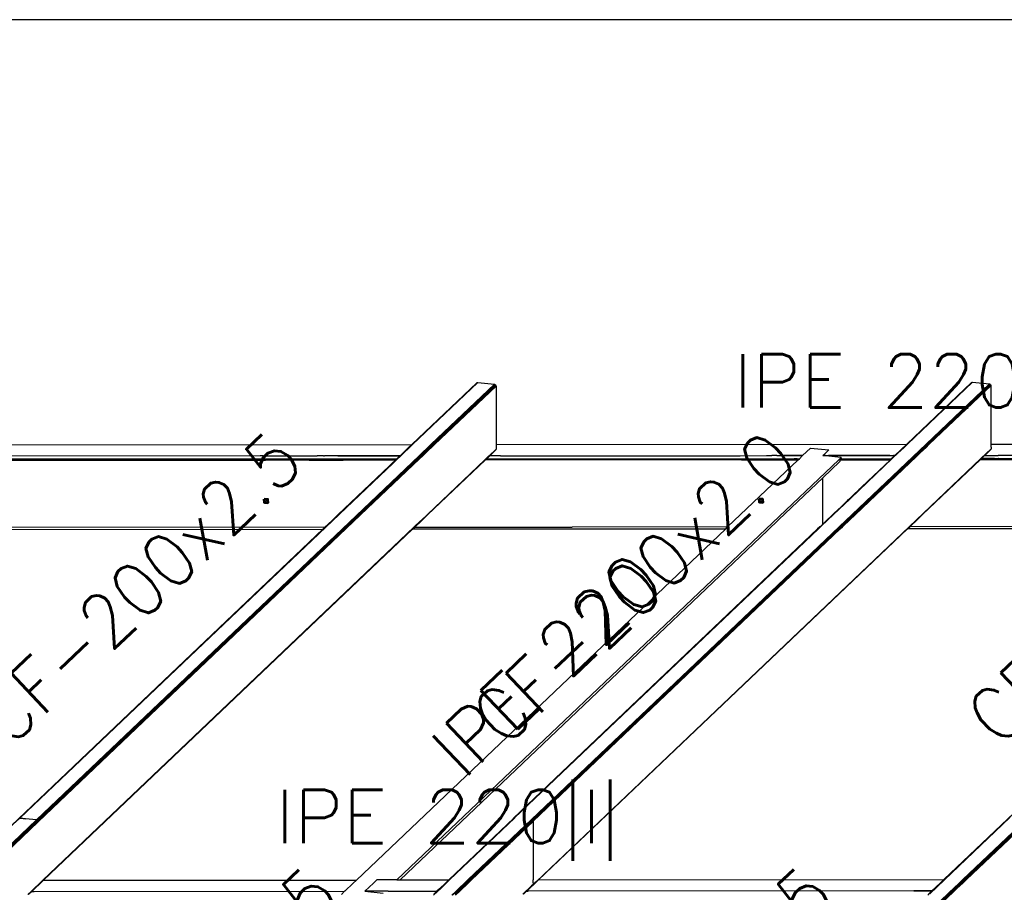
# Model space of a CAD drawing. Header units: millimetres. Extents: x 0 to 42, y 0 to 29.7.
# Drawn here: x 19.626 to 22.449, y 24.198 to 26.7 of the extents above; entities that cross this region are included whole.
import ezdxf
from ezdxf.enums import TextEntityAlignment as Align

# ---------------------------------------------------------------- set-up
doc = ezdxf.new("R2010")
doc.units = ezdxf.units.MM
for name, color, linetype, lineweight in [('BARRAS_DE_ACERO', 7, 'Continuous', 9), ('RECUAD_MARCO', 1, 'Continuous', 20), ('REFERENCIA_DE_LAS_BARRAS', 2, 'Continuous', 9)]:
    doc.layers.add(name, color=color, linetype=linetype, lineweight=lineweight)
doc.styles.add('CYPETXT', font='romans__.ttf', dxfattribs={"height": 0.2})

msp = doc.modelspace()

# ---------------------------------------------------------------- linework, layer by layer
at = {"layer": 'BARRAS_DE_ACERO'}
for p, q in [((20.9361, 25.65856), (20.75021, 25.48177)), ((20.93764, 25.65944), (20.75082, 25.48177)), ((20.93946, 25.65962), (20.75245, 25.48177)), ((20.98701, 25.65484), (20.80506, 25.4818)), ((20.81533, 25.4818), (20.99177, 25.64961)), ((20.9361, 25.65856), (20.93764, 25.65944)), ((20.93764, 25.65944), (20.93946, 25.65962)), ((20.9914, 25.65146), (20.99177, 25.64961)), ((20.99177, 25.64961), (20.99177, 25.48191)), ((22.16926, 25.48263), (22.3553, 25.65957)), ((22.16981, 25.48263), (22.35669, 25.66036)), ((22.17127, 25.48263), (22.35832, 25.66052)), ((22.22493, 25.48266), (22.40683, 25.65565)), ((22.22709, 25.48266), (22.40847, 25.65516)), ((22.22959, 25.48266), (22.40985, 25.6541)), ((22.23208, 25.48266), (22.41078, 25.65261)), ((22.41111, 25.65094), (22.23418, 25.48266)), ((22.3553, 25.65957), (22.35669, 25.66036)), ((22.35669, 25.66036), (22.35832, 25.66052)), ((22.40985, 25.6541), (22.41078, 25.65261)), ((22.41111, 25.65094), (22.41078, 25.65261)), ((22.41111, 25.48277), (22.41111, 25.65094)), ((19.57238, 25.48104), (20.75021, 25.48177)), ((20.71621, 25.44944), (20.74098, 25.47299)), ((20.72181, 25.45418), (20.74159, 25.47299)), ((20.7253, 25.45595), (20.74322, 25.47299)), ((20.75021, 25.48177), (20.74098, 25.47299)), ((20.74159, 25.47299), (20.75082, 25.48177)), ((20.74322, 25.47299), (20.75245, 25.48177)), ((20.80506, 25.4818), (20.77107, 25.44947)), ((20.79822, 25.47302), (20.77346, 25.44947)), ((20.77625, 25.44947), (20.80101, 25.47302)), ((20.78926, 25.45701), (20.81533, 25.4818)), ((20.79461, 25.4643), (20.80378, 25.47302)), ((20.80745, 25.4818), (20.79822, 25.47302)), ((20.80101, 25.47302), (20.81024, 25.4818)), ((20.81301, 25.4818), (20.80378, 25.47302)), ((20.99177, 25.48191), (22.16926, 25.48263)), ((21.87084, 25.45014), (21.89338, 25.47158)), ((21.89338, 25.47158), (21.94569, 25.46633)), ((22.16926, 25.48263), (22.13528, 25.45031)), ((22.16203, 25.47385), (22.14412, 25.45681)), ((22.15134, 25.46507), (22.16981, 25.48263)), ((22.16203, 25.47385), (22.17127, 25.48263)), ((22.18672, 25.44632), (22.22493, 25.48266)), ((22.19307, 25.4503), (22.21786, 25.47388)), ((22.22036, 25.47388), (22.19902, 25.45358)), ((22.22285, 25.47388), (22.20493, 25.45684)), ((22.22494, 25.47388), (22.20823, 25.45798)), ((22.22709, 25.48266), (22.21786, 25.47388)), ((22.22036, 25.47388), (22.22959, 25.48266)), ((22.22285, 25.47388), (22.23208, 25.48266)), ((22.22494, 25.47388), (22.23418, 25.48266)), ((22.41111, 25.48277), (23.58893, 25.48349)), ((22.41111, 25.47399), (22.41111, 25.48277)), ((22.41111, 25.47399), (22.41111, 25.46929)), ((20.31479, 25.44917), (19.55433, 25.4487)), ((20.32358, 25.44917), (20.31479, 25.44917)), ((20.32358, 25.44917), (20.44053, 25.44924)), ((20.44053, 25.44924), (20.47623, 25.44926)), ((20.47623, 25.44926), (20.47885, 25.44926)), ((20.47961, 25.44926), (20.47885, 25.44926)), ((20.48222, 25.44926), (20.47961, 25.44926)), ((20.48297, 25.44926), (20.48222, 25.44926)), ((20.48554, 25.44926), (20.48297, 25.44926)), ((20.48628, 25.44926), (20.48554, 25.44926)), ((20.48882, 25.44926), (20.48628, 25.44926)), ((20.48955, 25.44926), (20.48882, 25.44926)), ((20.49311, 25.44926), (20.48955, 25.44926)), ((20.49382, 25.44926), (20.49311, 25.44926)), ((20.49628, 25.44926), (20.49382, 25.44926)), ((20.49698, 25.44926), (20.49628, 25.44926)), ((20.49698, 25.44926), (20.4994, 25.44926)), ((20.50009, 25.44926), (20.4994, 25.44926)), ((20.50248, 25.44926), (20.50009, 25.44926)), ((20.50316, 25.44926), (20.50248, 25.44926)), ((20.50551, 25.44926), (20.50316, 25.44926)), ((20.50618, 25.44926), (20.50551, 25.44926)), ((20.53614, 25.44926), (20.50618, 25.44926)), ((20.70694, 25.4494), (20.53614, 25.44926)), ((20.71618, 25.44941), (20.70694, 25.4494)), ((20.70695, 25.44062), (20.71618, 25.44941)), ((20.71618, 25.44941), (20.7162, 25.44943)), ((20.71846, 25.44944), (20.7253, 25.45595)), ((20.77107, 25.44947), (20.75161, 25.43096)), ((20.77343, 25.44944), (20.76113, 25.43774)), ((20.767, 25.44067), (20.77622, 25.44944)), ((20.78122, 25.44937), (20.77207, 25.44067)), ((20.77346, 25.44947), (20.77343, 25.44944)), ((20.77623, 25.44945), (20.77622, 25.44944)), ((20.77625, 25.44947), (20.77623, 25.44945)), ((20.79461, 25.4643), (20.77902, 25.44947)), ((20.7813, 25.44944), (20.78122, 25.44937)), ((20.78133, 25.44947), (20.7813, 25.44944)), ((20.78133, 25.44947), (20.78185, 25.44996)), ((20.78185, 25.44996), (20.78926, 25.45701)), ((20.96743, 25.44432), (20.96394, 25.441)), ((20.96743, 25.44432), (20.97291, 25.44953)), ((20.96785, 25.44426), (20.97338, 25.44952)), ((20.97161, 25.44974), (20.97145, 25.44959)), ((20.97161, 25.44974), (20.99177, 25.46891)), ((20.97291, 25.44953), (20.97297, 25.44959)), ((20.98006, 25.45633), (20.97297, 25.44959)), ((20.97338, 25.44952), (20.9734, 25.44956)), ((20.9734, 25.44956), (20.9777, 25.45365)), ((20.9734, 25.44956), (20.97342, 25.44956)), ((21.0047, 25.44958), (20.97342, 25.44956)), ((20.9914, 25.46712), (20.98006, 25.45633)), ((21.0047, 25.44958), (21.68958, 25.45)), ((21.76711, 25.45006), (21.7822, 25.45007)), ((21.79715, 25.45008), (21.7822, 25.45007)), ((21.79715, 25.45008), (21.80457, 25.45008)), ((21.80457, 25.45008), (21.80827, 25.45008)), ((21.80827, 25.45008), (21.81012, 25.45008)), ((21.81105, 25.45008), (21.81012, 25.45008)), ((21.81105, 25.45008), (21.81186, 25.45008)), ((21.81182, 25.45009), (21.8119, 25.4501)), ((21.8119, 25.45009), (21.81182, 25.45009)), ((21.87084, 25.45014), (21.8119, 25.4501)), ((21.8119, 25.45009), (21.83165, 25.4501)), ((21.81197, 25.45008), (21.83165, 25.45009)), ((21.83165, 25.4501), (21.87082, 25.45012)), ((21.83165, 25.45009), (21.83168, 25.45009)), ((21.86156, 25.44133), (21.8708, 25.45011)), ((21.87084, 25.45014), (21.87082, 25.45012)), ((21.9285, 25.45018), (21.92869, 25.45016)), ((21.92871, 25.45018), (21.93555, 25.45668)), ((21.92875, 25.45015), (21.97281, 25.45019)), ((21.92875, 25.45015), (21.98449, 25.45019)), ((21.94569, 25.46633), (21.93555, 25.45668)), ((22.12073, 25.4503), (21.94552, 25.45019)), ((21.98451, 25.4502), (21.97281, 25.45019)), ((21.98101, 25.44401), (21.98101, 25.44491)), ((21.98451, 25.4502), (22.1139, 25.45027)), ((21.98453, 25.45019), (22.11542, 25.45026)), ((22.01291, 25.281), (22.18672, 25.44632)), ((22.19307, 25.4503), (22.01506, 25.281)), ((22.01756, 25.281), (22.19557, 25.4503)), ((22.02004, 25.281), (22.19806, 25.4503)), ((22.02215, 25.281), (22.19767, 25.44794)), ((22.1139, 25.45027), (22.1313, 25.45028)), ((22.11542, 25.45026), (22.13524, 25.45027)), ((22.12073, 25.4503), (22.13528, 25.45031)), ((22.13524, 25.45027), (22.12614, 25.4416)), ((22.13582, 25.45031), (22.12653, 25.44148)), ((22.12801, 25.44148), (22.14412, 25.45681)), ((22.13525, 25.45028), (22.1313, 25.45028)), ((22.13525, 25.45028), (22.13524, 25.45027)), ((22.13528, 25.45031), (22.13525, 25.45028)), ((22.13582, 25.45031), (22.15134, 25.46507)), ((22.19559, 25.45032), (22.19557, 25.4503)), ((22.19559, 25.45032), (22.19561, 25.45034)), ((22.19902, 25.45358), (22.19561, 25.45034)), ((22.19767, 25.44794), (22.20015, 25.4503)), ((22.1981, 25.45034), (22.19806, 25.4503)), ((22.20493, 25.45684), (22.1981, 25.45034)), ((22.20703, 25.45684), (22.20823, 25.45798)), ((22.38216, 25.44176), (22.41111, 25.46929)), ((22.38342, 25.44167), (22.39265, 25.45045)), ((22.39285, 25.45064), (22.39265, 25.45045)), ((22.39285, 25.45064), (22.3995, 25.45696)), ((22.39299, 25.45042), (22.39699, 25.45042)), ((22.39969, 25.45714), (22.3995, 25.45696)), ((22.39981, 25.4569), (22.39987, 25.45696)), ((22.40999, 25.46659), (22.39987, 25.45696)), ((22.40999, 25.46659), (22.41078, 25.46769)), ((22.43152, 25.45044), (22.4315, 25.45044)), ((22.43154, 25.45044), (22.43152, 25.45044)), ((22.43156, 25.45044), (22.43154, 25.45044)), ((22.43156, 25.45044), (22.43158, 25.45044)), ((22.4316, 25.45044), (22.43158, 25.45044)), ((22.43162, 25.45044), (22.4316, 25.45044)), ((22.43164, 25.45044), (22.43162, 25.45044)), ((22.43166, 25.45044), (22.43164, 25.45044)), ((22.43166, 25.45044), (22.43168, 25.45044)), ((22.4317, 25.45044), (22.43168, 25.45044)), ((22.43172, 25.45044), (22.4317, 25.45044)), ((22.43172, 25.45044), (22.43174, 25.45044)), ((22.43176, 25.45044), (22.43174, 25.45044)), ((22.43178, 25.45044), (22.43176, 25.45044)), ((22.4318, 25.45044), (22.43178, 25.45044)), ((22.43182, 25.45044), (22.4318, 25.45044)), ((22.43184, 25.45044), (22.43182, 25.45044)), ((22.43184, 25.45044), (22.43186, 25.45044)), ((22.43188, 25.45044), (22.43186, 25.45044)), ((22.4319, 25.45044), (22.43188, 25.45044)), ((22.43192, 25.45044), (22.4319, 25.45044)), ((22.432, 25.45044), (22.43198, 25.45044)), ((22.43202, 25.45044), (22.432, 25.45044)), ((22.43202, 25.45044), (22.43204, 25.45044)), ((22.43206, 25.45044), (22.43204, 25.45044)), ((22.43208, 25.45044), (22.43206, 25.45044)), ((22.4321, 25.45044), (22.43208, 25.45044)), ((22.43212, 25.45044), (22.4321, 25.45044)), ((22.43214, 25.45044), (22.43212, 25.45044)), ((22.43216, 25.45044), (22.43214, 25.45044)), ((22.43218, 25.45044), (22.43216, 25.45044)), ((22.43224, 25.45044), (22.43222, 25.45044)), ((22.43226, 25.45044), (22.43224, 25.45044)), ((22.43228, 25.45044), (22.43226, 25.45044)), ((22.4323, 25.45044), (22.43228, 25.45044)), ((22.43232, 25.45044), (22.4323, 25.45044)), ((22.43234, 25.45044), (22.43232, 25.45044)), ((22.43236, 25.45044), (22.43234, 25.45044)), ((22.43238, 25.45044), (22.43236, 25.45044)), ((22.4324, 25.45044), (22.43238, 25.45044)), ((22.43242, 25.45044), (22.4324, 25.45044)), ((22.43244, 25.45044), (22.43242, 25.45044)), ((22.43246, 25.45044), (22.43244, 25.45044)), ((22.43246, 25.45044), (22.43248, 25.45044)), ((22.4325, 25.45044), (22.43248, 25.45044)), ((22.43252, 25.45044), (22.4325, 25.45044)), ((22.43254, 25.45044), (22.43252, 25.45044)), ((22.43256, 25.45044), (22.43254, 25.45044)), ((22.43258, 25.45044), (22.43256, 25.45044)), ((22.4326, 25.45044), (22.43258, 25.45044)), ((22.43262, 25.45044), (22.4326, 25.45044)), ((22.43264, 25.45044), (22.43262, 25.45044)), ((22.43264, 25.45044), (22.43266, 25.45044)), ((22.43268, 25.45044), (22.43266, 25.45044)), ((22.4327, 25.45044), (22.43268, 25.45044)), ((22.43272, 25.45044), (22.4327, 25.45044)), ((22.43274, 25.45044), (22.43272, 25.45044)), ((22.43276, 25.45044), (22.43274, 25.45044)), ((22.43278, 25.45044), (22.43276, 25.45044)), ((22.43276, 25.44168), (23.06451, 25.44206)), ((19.54201, 25.43699), (19.90525, 25.43721)), ((20.70694, 25.44062), (19.54511, 25.43993)), ((19.67671, 24.40111), (20.76837, 25.43933)), ((20.49725, 25.43757), (20.55317, 25.4376)), ((20.69659, 25.42864), (20.50334, 25.24485)), ((20.52091, 25.26311), (20.69488, 25.42857)), ((20.53142, 25.22154), (20.75161, 25.43096)), ((20.53818, 25.28011), (20.70384, 25.43767)), ((20.55316, 25.43762), (20.55317, 25.43762)), ((20.55326, 25.43762), (20.55317, 25.43762)), ((20.55327, 25.4376), (20.55317, 25.4376)), ((20.55326, 25.43762), (20.70357, 25.43771)), ((20.55327, 25.4376), (20.70347, 25.43769)), ((20.70384, 25.43767), (20.55327, 25.43758)), ((20.60329, 25.28014), (20.77207, 25.44067)), ((20.767, 25.44067), (20.63494, 25.31507)), ((20.70187, 25.43522), (20.69488, 25.42857)), ((20.70511, 25.43674), (20.69659, 25.42864)), ((20.70386, 25.43769), (20.70347, 25.43769)), ((20.70357, 25.43771), (20.70388, 25.43771)), ((20.70694, 25.44062), (20.70695, 25.44062)), ((20.70694, 25.44061), (20.70695, 25.44062)), ((20.76974, 25.44064), (20.76837, 25.43933)), ((20.76974, 25.44064), (20.76977, 25.44067)), ((20.96085, 25.43806), (20.77729, 25.26348)), ((20.95906, 25.43782), (20.795, 25.28179)), ((20.79515, 25.28004), (20.96107, 25.43782)), ((20.95972, 25.43844), (20.95906, 25.43782)), ((20.96219, 25.44078), (20.95972, 25.43844)), ((20.96085, 25.43806), (20.96394, 25.441)), ((21.04097, 25.43789), (20.96109, 25.43784)), ((20.96111, 25.43786), (20.96109, 25.43784)), ((21.69567, 25.43831), (20.96124, 25.43786)), ((20.97208, 25.44078), (21.84676, 25.44132)), ((21.69784, 25.43829), (21.04097, 25.43789)), ((21.69567, 25.43831), (21.85834, 25.43841)), ((21.85847, 25.43839), (21.69784, 25.43829)), ((21.69958, 25.43827), (21.85844, 25.43836)), ((21.97425, 25.43848), (21.76531, 25.23976)), ((21.85526, 25.44133), (21.84676, 25.44132)), ((21.85526, 25.44133), (21.86156, 25.44133)), ((21.85844, 25.43836), (21.85847, 25.43839)), ((21.85849, 25.43841), (21.86156, 25.44133)), ((21.97792, 25.43323), (21.92841, 25.38613)), ((21.97791, 25.43848), (21.97792, 25.43846)), ((21.98363, 25.43846), (21.97792, 25.43846)), ((21.97792, 25.43843), (21.98363, 25.43844)), ((21.97792, 25.43843), (21.97792, 25.43524)), ((21.97792, 25.43524), (21.97792, 25.43323)), ((21.98363, 25.43846), (21.98388, 25.43846)), ((21.98403, 25.43844), (21.98363, 25.43844)), ((21.98405, 25.43846), (21.98388, 25.43846)), ((21.98403, 25.43844), (21.98439, 25.43844)), ((21.98439, 25.43844), (21.98678, 25.43844)), ((21.9951, 25.43849), (21.99931, 25.4385)), ((21.99931, 25.43848), (21.9951, 25.43848)), ((21.99931, 25.43848), (21.99934, 25.43848)), ((22.00561, 25.43848), (21.99934, 25.43848)), ((22.00561, 25.43848), (22.12292, 25.43855)), ((22.12801, 25.44148), (22.00929, 25.32857)), ((22.05669, 25.37502), (22.12314, 25.43825)), ((22.12289, 25.43852), (22.05704, 25.37588)), ((22.12294, 25.43857), (22.12137, 25.43857)), ((22.12294, 25.43857), (22.12292, 25.43855)), ((22.12601, 25.44148), (22.12294, 25.43857)), ((22.12347, 25.43857), (22.12314, 25.43825)), ((22.12347, 25.43857), (22.12653, 25.44148)), ((22.12595, 25.44148), (22.12601, 25.44148)), ((22.12614, 25.4416), (22.12601, 25.44148)), ((22.19631, 25.265), (22.38216, 25.44176)), ((22.21462, 25.28112), (22.3615, 25.42082)), ((22.38071, 25.43867), (22.21506, 25.28112)), ((22.3615, 25.42082), (22.3805, 25.43889)), ((22.38337, 25.44162), (22.3805, 25.43889)), ((22.38071, 25.43867), (23.39477, 25.4393)), ((22.38074, 25.4387), (22.38071, 25.43867)), ((23.27851, 25.43924), (22.38074, 25.4387)), ((23.4435, 25.43937), (22.38076, 25.43872)), ((22.38337, 25.44162), (22.3834, 25.44165)), ((22.38342, 25.44167), (22.3834, 25.44165)), ((22.42154, 25.44167), (22.38384, 25.44164)), ((22.42154, 25.44167), (22.43207, 25.44168)), ((22.43276, 25.44168), (22.43207, 25.44168)), ((21.92841, 25.38613), (21.80273, 25.2666)), ((21.92841, 25.25357), (21.92841, 25.38613)), ((22.04109, 25.36072), (22.02843, 25.34868)), ((22.03856, 25.35779), (22.03763, 25.35692)), ((22.03856, 25.35779), (22.03859, 25.35782)), ((22.03859, 25.35782), (22.0386, 25.35783)), ((22.03992, 25.35908), (22.04012, 25.35927)), ((22.04012, 25.35927), (22.04058, 25.3597)), ((22.04102, 25.36013), (22.04103, 25.36014)), ((22.04103, 25.36014), (22.04191, 25.36097)), ((22.04712, 25.36593), (22.04191, 25.36097)), ((22.04713, 25.36594), (22.04712, 25.36593)), ((22.04713, 25.36594), (22.04726, 25.36606)), ((22.04726, 25.36606), (22.05084, 25.36947)), ((22.05306, 25.37158), (22.05323, 25.37175)), ((22.05324, 25.37176), (22.05323, 25.37175)), ((22.05324, 25.37176), (22.05399, 25.37247)), ((22.05626, 25.37462), (22.05399, 25.37247)), ((22.05628, 25.37463), (22.05626, 25.37462)), ((22.05661, 25.37495), (22.05628, 25.37463)), ((22.05661, 25.37495), (22.05664, 25.37498)), ((22.05669, 25.37502), (22.05668, 25.37501)), ((22.00614, 25.32736), (22.00888, 25.33007)), ((22.00792, 25.32864), (22.00845, 25.32916)), ((22.00857, 25.32928), (22.00845, 25.32916)), ((22.01128, 25.33186), (22.00862, 25.32932)), ((22.01291, 25.33391), (22.00888, 25.33007)), ((22.0113, 25.33188), (22.01128, 25.33186)), ((22.01131, 25.33188), (22.0113, 25.33188)), ((22.01132, 25.33188), (22.01131, 25.33188)), ((22.01134, 25.33189), (22.01132, 25.33188)), ((22.01197, 25.3325), (22.01134, 25.33189)), ((22.01198, 25.3325), (22.01197, 25.3325)), ((22.01198, 25.3325), (22.01265, 25.33316)), ((22.01267, 25.33316), (22.01265, 25.33316)), ((22.01396, 25.33441), (22.01267, 25.33316)), ((22.01291, 25.33391), (22.01421, 25.33515)), ((22.0146, 25.33502), (22.01396, 25.33441)), ((22.01421, 25.33515), (22.02275, 25.34328)), ((22.0146, 25.33502), (22.0149, 25.33532)), ((22.0149, 25.33532), (22.01492, 25.33533)), ((22.01525, 25.33564), (22.01526, 25.33564)), ((22.01526, 25.33564), (22.01728, 25.33758)), ((22.01729, 25.33758), (22.01728, 25.33758)), ((22.01755, 25.33784), (22.01729, 25.33758)), ((22.01762, 25.3379), (22.01755, 25.33784)), ((22.01762, 25.3379), (22.01764, 25.33792)), ((22.01773, 25.33801), (22.01764, 25.33792)), ((22.01774, 25.33802), (22.01773, 25.33801)), ((22.01774, 25.33802), (22.01775, 25.33803)), ((22.01775, 25.33803), (22.01776, 25.33803)), ((22.01776, 25.33803), (22.01777, 25.33803)), ((22.01777, 25.33803), (22.01778, 25.33804)), ((22.01778, 25.33804), (22.0178, 25.33805)), ((22.01824, 25.33849), (22.0178, 25.33805)), ((22.01824, 25.33849), (22.01869, 25.3389)), ((22.01896, 25.33916), (22.01869, 25.3389)), ((22.01896, 25.33916), (22.01898, 25.33918)), ((22.01898, 25.3392), (22.01899, 25.33919)), ((22.01898, 25.3392), (22.01899, 25.3392)), ((22.01904, 25.33925), (22.01901, 25.33922)), ((22.01904, 25.33925), (22.01906, 25.33927)), ((22.01922, 25.33942), (22.01906, 25.33927)), ((22.01922, 25.33942), (22.02012, 25.34027)), ((22.02022, 25.34035), (22.02021, 25.34035)), ((22.02023, 25.34035), (22.02022, 25.34035)), ((22.02024, 25.34037), (22.02026, 25.34039)), ((22.02028, 25.34041), (22.02026, 25.34039)), ((22.02032, 25.34045), (22.02028, 25.34041)), ((22.02037, 25.3405), (22.02032, 25.34045)), ((22.02037, 25.3405), (22.02038, 25.34051)), ((22.02038, 25.34051), (22.0204, 25.34053)), ((22.02042, 25.34055), (22.0204, 25.34053)), ((22.02042, 25.34055), (22.02046, 25.34059)), ((22.0205, 25.34063), (22.02046, 25.34059)), ((22.0205, 25.34063), (22.02051, 25.34064)), ((22.02052, 25.34065), (22.02051, 25.34064)), ((22.02055, 25.34068), (22.02054, 25.34067)), ((22.02063, 25.34076), (22.02055, 25.34068)), ((22.02136, 25.34145), (22.02063, 25.34076)), ((22.02136, 25.34145), (22.02387, 25.34383)), ((22.02275, 25.34328), (22.02728, 25.34758)), ((22.02489, 25.34479), (22.02387, 25.34383)), ((22.02515, 25.34505), (22.0252, 25.34509)), ((22.0252, 25.34509), (22.02567, 25.34554)), ((22.02603, 25.34588), (22.02567, 25.34554)), ((22.02603, 25.34588), (22.02616, 25.346)), ((22.02843, 25.34868), (22.02728, 25.34758)), ((22.02828, 25.34802), (22.02827, 25.34802)), ((22.02882, 25.34853), (22.02828, 25.34802)), ((22.03123, 25.35084), (22.02953, 25.3492)), ((22.03146, 25.35104), (22.03145, 25.35104)), ((22.03246, 25.35201), (22.03146, 25.35104)), ((22.03734, 25.35664), (22.03246, 25.35201)), ((22.03734, 25.35664), (22.03758, 25.35688)), ((22.03758, 25.35688), (22.03763, 25.35692)), ((20.63494, 25.31507), (19.67683, 24.40386)), ((20.63362, 25.31647), (20.63363, 25.31647)), ((21.95895, 25.2821), (21.98024, 25.30235)), ((21.95924, 25.28097), (22.00624, 25.32567)), ((21.98024, 25.30235), (21.98027, 25.30237)), ((21.98027, 25.30237), (21.99687, 25.31815)), ((21.99725, 25.31901), (21.99567, 25.31752)), ((21.99687, 25.31815), (22.0027, 25.3237)), ((21.99725, 25.31901), (22.00285, 25.32433)), ((22.00551, 25.32637), (22.0027, 25.3237)), ((22.00312, 25.32457), (22.00285, 25.32433)), ((22.00312, 25.32457), (22.00321, 25.32466)), ((22.00323, 25.32468), (22.00321, 25.32466)), ((22.00323, 25.32468), (22.00341, 25.32486)), ((22.00357, 25.325), (22.00341, 25.32486)), ((22.00357, 25.325), (22.00436, 25.32572)), ((22.00436, 25.32572), (22.00443, 25.32578)), ((22.00443, 25.32578), (22.00464, 25.32596)), ((22.00523, 25.32649), (22.00464, 25.32596)), ((22.00523, 25.32649), (22.00535, 25.32659)), ((22.00541, 25.32664), (22.00535, 25.32659)), ((22.00541, 25.32664), (22.00613, 25.32735)), ((22.00551, 25.32637), (22.00555, 25.3264)), ((22.00555, 25.3264), (22.00788, 25.32862)), ((22.00929, 25.32857), (22.00624, 25.32567)), ((22.0079, 25.32864), (22.00788, 25.32862)), ((22.0079, 25.32864), (22.00791, 25.32864)), ((22.00791, 25.32864), (22.00792, 25.32864)), ((19.48488, 24.22396), (20.60436, 25.28863)), ((20.60329, 25.28014), (19.67844, 24.40056)), ((20.53818, 25.28011), (20.52028, 25.26309)), ((20.795, 25.28179), (20.77549, 25.26323)), ((21.94133, 25.26394), (21.95924, 25.28097)), ((21.95398, 25.27737), (21.95895, 25.2821)), ((21.95796, 25.28168), (21.95695, 25.28071)), ((21.98609, 25.24871), (22.02004, 25.281)), ((22.01291, 25.281), (21.995, 25.26397)), ((22.01506, 25.281), (21.99715, 25.26397)), ((22.01756, 25.281), (22.00099, 25.26524)), ((22.02215, 25.281), (22.00427, 25.264)), ((22.21506, 25.28112), (22.19718, 25.26411)), ((22.21462, 25.28112), (22.1987, 25.26598)), ((19.68436, 24.22404), (20.76097, 25.24796)), ((20.75631, 25.245), (19.69212, 24.23288)), ((20.49522, 25.23868), (20.52091, 25.26311)), ((20.50108, 25.24485), (20.52028, 25.26309)), ((20.75215, 25.23914), (20.75831, 25.245)), ((20.76097, 25.24796), (20.77705, 25.26325)), ((20.77706, 25.26326), (20.77705, 25.26325)), ((20.77729, 25.26348), (20.77706, 25.26326)), ((21.98111, 25.24871), (21.09514, 24.40612)), ((22.19695, 25.26432), (21.10408, 24.22494)), ((21.65571, 25.24554), (21.20968, 25.24527)), ((21.76967, 25.23517), (21.80273, 25.2666)), ((21.92014, 25.2457), (21.91399, 25.23985)), ((21.92068, 25.2457), (21.91709, 25.24229)), ((21.92014, 25.2457), (21.92071, 25.24625)), ((21.92068, 25.2457), (21.92381, 25.24868)), ((21.92071, 25.24625), (21.92841, 25.25357)), ((21.92381, 25.24868), (21.92458, 25.24941)), ((21.92458, 25.24941), (21.92955, 25.25414)), ((21.93963, 25.26424), (21.92841, 25.25357)), ((21.92955, 25.25414), (21.93934, 25.26345)), ((21.93934, 25.26345), (21.93986, 25.26394)), ((21.93989, 25.26397), (21.93986, 25.26394)), ((21.93989, 25.26397), (21.9401, 25.26417)), ((21.98048, 25.24573), (21.97432, 25.23988)), ((21.97583, 25.24573), (21.995, 25.26397)), ((21.97681, 25.23988), (21.98296, 25.24573)), ((21.98357, 25.24867), (21.98048, 25.24573)), ((21.98111, 25.24871), (21.98973, 25.25691)), ((21.98296, 25.24573), (21.98605, 25.24867)), ((21.98357, 25.24867), (21.9836, 25.2487)), ((21.9836, 25.2487), (21.98361, 25.24871)), ((22.00099, 25.26524), (21.98361, 25.24871)), ((21.98814, 25.24867), (21.98505, 25.24573)), ((21.98609, 25.24871), (21.98605, 25.24867)), ((21.98814, 25.24867), (21.98818, 25.24871)), ((22.00427, 25.264), (21.98818, 25.24871)), ((21.98973, 25.25691), (21.99715, 25.26397)), ((22.17181, 25.24), (22.17796, 25.24585)), ((22.19695, 25.26432), (22.1987, 25.26598)), ((22.19717, 25.26411), (22.19716, 25.2641)), ((22.19717, 25.26411), (22.19718, 25.26411)), ((22.33289, 24.23449), (23.39709, 25.24659)), ((22.34075, 24.23449), (23.40493, 25.24659)), ((19.33307, 25.23827), (20.49492, 25.23899)), ((20.49522, 25.23868), (19.43131, 24.22683)), ((20.49492, 25.23899), (19.43688, 24.23272)), ((20.53142, 25.22154), (19.67369, 24.4058)), ((19.69412, 24.23288), (20.75215, 25.23914)), ((21.64956, 25.23969), (20.59152, 24.23343)), ((21.76531, 25.23976), (20.70726, 24.2335)), ((21.76967, 25.23517), (20.71646, 24.23351)), ((21.64956, 25.23969), (20.75215, 25.23914)), ((21.91399, 25.23985), (21.04198, 24.41053)), ((21.91452, 25.23985), (21.04336, 24.41132)), ((21.97432, 25.23988), (21.09653, 24.40505)), ((21.97681, 25.23988), (21.09746, 24.40357)), ((21.91452, 25.23985), (21.91709, 25.24229)), ((23.33428, 25.24071), (22.27003, 24.22855)), ((23.33368, 25.24071), (22.27563, 24.23446)), ((23.3937, 25.24074), (22.33567, 24.23449)), ((19.67369, 24.4058), (19.48249, 24.22396)), ((19.48767, 24.22396), (19.67683, 24.40386)), ((19.4997, 24.23276), (19.67671, 24.40111)), ((19.50201, 24.23276), (19.67844, 24.40056)), ((19.62736, 24.41044), (19.62759, 24.41042)), ((19.6276, 24.41043), (19.62737, 24.41045)), ((19.6276, 24.41043), (19.62759, 24.41042)), ((19.62827, 24.41035), (19.62759, 24.41042)), ((19.62827, 24.41035), (19.64185, 24.40899)), ((19.67369, 24.4058), (19.64185, 24.40899)), ((19.67369, 24.4058), (19.64186, 24.409)), ((20.85689, 24.2336), (21.04368, 24.41125)), ((20.85851, 24.2336), (21.0455, 24.41143)), ((20.91111, 24.23363), (21.09305, 24.40666)), ((20.91351, 24.23363), (21.09341, 24.40472)), ((20.9163, 24.23363), (21.09641, 24.40492)), ((21.09744, 24.40328), (20.91906, 24.23363)), ((21.09781, 24.40142), (20.92139, 24.23363)), ((21.04336, 24.41132), (21.04198, 24.41053)), ((21.04214, 24.41037), (21.04368, 24.41125)), ((21.045, 24.41148), (21.04336, 24.41132)), ((21.04368, 24.41125), (21.0455, 24.41143)), ((21.09305, 24.40666), (21.09487, 24.40611)), ((21.09351, 24.40661), (21.09305, 24.40666)), ((21.09487, 24.40611), (21.09341, 24.40472)), ((21.09487, 24.40611), (21.09641, 24.40492)), ((21.09653, 24.40505), (21.09514, 24.40612)), ((21.09641, 24.40492), (21.09744, 24.40328)), ((21.09746, 24.40357), (21.09653, 24.40505)), ((21.09744, 24.40328), (21.09779, 24.40152)), ((21.09779, 24.4019), (21.09746, 24.40357)), ((21.09779, 24.4019), (21.09779, 24.40152)), ((21.09779, 24.40152), (21.09781, 24.40142)), ((21.09781, 24.40142), (21.09781, 24.23374)), ((22.46486, 24.41229), (22.23538, 24.19405)), ((22.33843, 24.23449), (22.51479, 24.40222)), ((19.69212, 24.23288), (19.68363, 24.22481)), ((19.68791, 24.22698), (19.6941, 24.23288)), ((19.69412, 24.23288), (19.6941, 24.23288)), ((19.69412, 24.23288), (20.59152, 24.23343)), ((20.59152, 24.23343), (20.58228, 24.22463)), ((20.64939, 24.23347), (20.64014, 24.22467)), ((20.70726, 24.2335), (20.64939, 24.23347)), ((20.70726, 24.2335), (20.71646, 24.23351)), ((20.71646, 24.23351), (20.85628, 24.2336)), ((20.85851, 24.2336), (20.83112, 24.20756)), ((20.85689, 24.2336), (20.84763, 24.2248)), ((20.91111, 24.23363), (20.8771, 24.20128)), ((20.91351, 24.23363), (20.88317, 24.20477)), ((20.9163, 24.23363), (20.88912, 24.20778)), ((20.90981, 24.22483), (20.91906, 24.23363)), ((20.92139, 24.23363), (20.91214, 24.22483)), ((21.09781, 24.22494), (21.09781, 24.23374)), ((21.11371, 24.23375), (21.10444, 24.22494)), ((21.11377, 24.23375), (21.11371, 24.23375)), ((22.24182, 24.20171), (22.27003, 24.22855)), ((22.26637, 24.22565), (22.27563, 24.23446)), ((22.33289, 24.23449), (22.32362, 24.22568)), ((22.3264, 24.22568), (22.33567, 24.23449)), ((22.33034, 24.2268), (22.33843, 24.23449)), ((22.34075, 24.23449), (22.33149, 24.22568)), ((19.64888, 24.19176), (19.65811, 24.20054)), ((19.66008, 24.2005), (19.65089, 24.19176)), ((19.65254, 24.19378), (19.65964, 24.20053)), ((19.66581, 24.20786), (19.65811, 24.20054)), ((19.65964, 24.20053), (19.66649, 24.20704)), ((19.66009, 24.20052), (19.66006, 24.2005)), ((19.66008, 24.2005), (19.66006, 24.2005)), ((19.66008, 24.2005), (19.66691, 24.2005)), ((19.6601, 24.20053), (19.66012, 24.20054)), ((19.66661, 24.20672), (19.66012, 24.20054)), ((19.66581, 24.20786), (19.68363, 24.22481)), ((19.66649, 24.20704), (19.66654, 24.20709)), ((19.66654, 24.20709), (19.66655, 24.2071)), ((19.66661, 24.20672), (19.66694, 24.20704)), ((19.66691, 24.2005), (20.55747, 24.20105)), ((19.68485, 24.22408), (19.66694, 24.20704)), ((19.68435, 24.22404), (19.68436, 24.22404)), ((19.68485, 24.22408), (19.68791, 24.22698)), ((20.54824, 24.19228), (20.55747, 24.20105)), ((20.55751, 24.20108), (20.55747, 24.20105)), ((20.58228, 24.22463), (20.55751, 24.20108)), ((20.61538, 24.20112), (20.61534, 24.20108)), ((20.61534, 24.20108), (20.6156, 24.20108)), ((20.61538, 24.20112), (20.64014, 24.22467)), ((20.6156, 24.20108), (20.61574, 24.20108)), ((20.68242, 24.20113), (20.68361, 24.20113)), ((20.68361, 24.20113), (20.68369, 24.20113)), ((20.68369, 24.20113), (20.82223, 24.20122)), ((20.81217, 24.18952), (20.8237, 24.20049)), ((20.82223, 24.20122), (20.813, 24.19244)), ((20.81363, 24.19246), (20.82284, 24.20122)), ((20.82226, 24.20125), (20.82223, 24.20122)), ((20.8291, 24.20775), (20.82226, 24.20125)), ((20.82284, 24.20122), (20.82287, 24.20125)), ((20.82287, 24.20125), (20.8297, 24.20775)), ((20.82447, 24.20122), (20.8237, 24.20049)), ((20.83112, 24.20756), (20.82447, 24.20122)), ((20.84703, 24.2248), (20.8291, 24.20775)), ((20.84763, 24.2248), (20.8297, 24.20775)), ((20.8771, 24.20128), (20.86477, 24.18955)), ((20.86714, 24.18952), (20.87947, 24.20125)), ((20.88912, 24.20778), (20.87303, 24.19248)), ((20.87498, 24.18949), (20.88738, 24.20128)), ((20.87947, 24.20125), (20.88317, 24.20477)), ((20.89096, 24.20689), (20.88503, 24.20125)), ((20.88738, 24.20128), (20.91214, 24.22483)), ((20.89096, 24.20689), (20.89635, 24.21202)), ((20.90981, 24.22483), (20.89635, 24.21202)), ((21.06825, 24.19261), (21.09329, 24.21642)), ((21.07024, 24.19261), (21.07945, 24.20137)), ((21.09744, 24.21894), (21.07067, 24.19348)), ((21.0863, 24.2079), (21.07943, 24.20137)), ((21.07943, 24.20137), (21.07945, 24.20137)), ((21.07945, 24.20137), (21.0834, 24.20137)), ((22.1897, 24.20204), (21.0834, 24.20137)), ((21.09631, 24.21742), (21.0863, 24.2079)), ((21.09781, 24.22072), (21.09329, 24.21642)), ((21.09631, 24.21742), (21.09646, 24.21756)), ((21.10318, 24.22374), (21.09668, 24.21756)), ((21.09668, 24.21756), (21.09746, 24.21864)), ((21.09779, 24.22062), (21.09744, 24.21894)), ((21.0979, 24.21906), (21.09746, 24.21864)), ((21.09746, 24.21864), (21.09753, 24.21896)), ((21.09779, 24.22025), (21.09753, 24.21896)), ((21.09779, 24.22025), (21.10272, 24.22494)), ((21.09781, 24.22494), (21.09781, 24.22072)), ((21.0979, 24.21906), (21.10408, 24.22494)), ((21.10444, 24.22494), (21.10318, 24.22374)), ((22.1287, 24.03281), (22.3067, 24.20211)), ((22.13908, 24.05245), (22.29624, 24.20192)), ((22.30154, 24.20204), (22.14532, 24.05346)), ((22.29887, 24.20214), (22.16404, 24.0739)), ((22.19404, 24.20208), (22.18961, 24.20207)), ((22.19556, 24.20207), (22.18961, 24.20207)), ((22.1897, 24.20204), (22.19562, 24.20205)), ((22.19549, 24.20208), (22.19404, 24.20208)), ((22.24161, 24.20211), (22.19549, 24.20208)), ((22.19556, 24.20207), (22.2416, 24.2021)), ((22.24155, 24.20208), (22.19562, 24.20205)), ((22.30441, 24.20214), (22.19943, 24.10231)), ((22.22991, 24.19038), (22.24182, 24.20171)), ((22.23234, 24.19329), (22.24156, 24.20206)), ((22.24155, 24.20208), (22.24158, 24.20208)), ((22.24158, 24.20208), (22.24156, 24.20206)), ((22.2416, 24.2021), (22.24158, 24.20208)), ((22.29647, 24.20214), (22.29624, 24.20192)), ((22.29887, 24.20214), (22.3057, 24.20864)), ((22.30162, 24.20211), (22.30154, 24.20204)), ((22.30162, 24.20211), (22.30165, 24.20214)), ((22.30165, 24.20214), (22.30848, 24.20864)), ((22.3057, 24.20864), (22.32362, 24.22568)), ((22.31358, 24.20864), (22.3067, 24.20211)), ((22.30848, 24.20864), (22.3264, 24.22568)), ((22.33145, 24.22564), (22.31358, 24.20864)), ((22.32916, 24.22568), (22.33034, 24.2268)), ((22.33145, 24.22564), (22.33149, 24.22568))]:
    msp.add_line(p, q, dxfattribs=at)
for points in [[(20.93946, 25.65962), (20.98701, 25.65484), (20.98883, 25.6543), (20.80745, 25.4818)], [(20.98883, 25.6543), (20.99037, 25.65311), (20.81024, 25.4818)], [(20.99037, 25.65311), (20.9914, 25.65146), (20.81301, 25.4818)], [(22.35832, 25.66052), (22.40683, 25.65565), (22.40847, 25.65516), (22.40985, 25.6541)], [(20.99177, 25.48191), (20.99177, 25.46891), (20.9914, 25.46712), (20.99042, 25.46575), (20.98955, 25.46492)], [(20.70187, 25.43522), (20.7071, 25.44019), (20.72181, 25.45418)], [(20.71846, 25.44944), (20.70733, 25.43886), (20.70511, 25.43674)], [(20.77902, 25.44947), (20.77899, 25.44944), (20.76977, 25.44067)], [(20.96219, 25.44078), (20.97142, 25.44956), (20.97145, 25.44959)], [(20.96785, 25.44426), (20.96419, 25.44078), (20.97208, 25.44078)], [(20.9777, 25.45365), (20.97938, 25.45525), (20.98029, 25.4561), (20.98955, 25.46492)], [(21.68958, 25.45), (21.69143, 25.45), (21.76711, 25.45006)], [(21.81197, 25.45008), (21.8119, 25.45008), (21.81186, 25.45008)], [(21.87082, 25.45012), (21.8708, 25.45011), (21.83168, 25.45009)], [(21.9285, 25.45018), (21.92871, 25.45018), (21.94552, 25.45019)], [(21.97425, 25.43848), (21.98101, 25.44491), (21.98025, 25.44499), (21.92875, 25.45015)], [(21.98101, 25.44401), (21.98101, 25.4414), (21.98621, 25.4414)], [(21.98449, 25.45019), (21.98451, 25.45019), (21.98453, 25.45019)], [(22.20703, 25.45684), (22.20019, 25.45034), (22.20015, 25.4503)], [(22.38384, 25.44164), (22.39285, 25.45022), (22.39299, 25.45042), (22.39981, 25.4569)], [(22.39699, 25.45042), (22.4315, 25.45044), (22.43149, 25.45044)], [(22.41111, 25.46929), (22.41078, 25.46769), (22.39969, 25.45714)], [(22.43192, 25.45044), (22.43194, 25.45044), (22.43196, 25.45044), (22.43198, 25.45044)], [(22.43218, 25.45044), (22.4322, 25.45044), (22.43222, 25.45044)], [(22.65926, 25.45058), (22.43283, 25.45044), (22.43278, 25.45044)], [(20.55327, 25.43758), (20.33028, 25.43745), (19.54199, 25.43697)], [(19.54511, 25.43993), (19.54202, 25.437), (19.90525, 25.43721), (20.33025, 25.43748), (19.90525, 25.43722)], [(20.55316, 25.43762), (20.45543, 25.43755), (20.49725, 25.43757)], [(20.76113, 25.43774), (20.63466, 25.31745), (20.63363, 25.31647)], [(20.70694, 25.44061), (20.70388, 25.43771), (20.70386, 25.43769), (20.70384, 25.43767)], [(21.69958, 25.43827), (21.04097, 25.43787), (20.96107, 25.43782), (20.96109, 25.43784)], [(20.96419, 25.44078), (20.96111, 25.43786), (20.96124, 25.43786)], [(21.64956, 25.23969), (21.65571, 25.24554), (21.85844, 25.43836)], [(21.85847, 25.43839), (21.85849, 25.43841), (21.85834, 25.43841)], [(21.97792, 25.43846), (21.97789, 25.43843), (21.97792, 25.43843)], [(21.97791, 25.43848), (21.97794, 25.43848), (21.98101, 25.4414)], [(21.97794, 25.43848), (21.98388, 25.43848), (21.99444, 25.43849)], [(21.98405, 25.43846), (21.9951, 25.43849), (21.99444, 25.43849)], [(21.98621, 25.4414), (21.99931, 25.44141), (22.12595, 25.44148)], [(21.98678, 25.43844), (22.12289, 25.43852), (22.12292, 25.43855)], [(21.99931, 25.4385), (21.99934, 25.4385), (22.12137, 25.43857)], [(22.38074, 25.4387), (22.38076, 25.43872), (22.38384, 25.44164)], [(22.03992, 25.35908), (22.0392, 25.3584), (22.0386, 25.35783)], [(22.04102, 25.36013), (22.04084, 25.35995), (22.04058, 25.3597)], [(22.05704, 25.37588), (22.05579, 25.3747), (22.04109, 25.36072)], [(22.05306, 25.37158), (22.05254, 25.37109), (22.05084, 25.36947)], [(22.05668, 25.37501), (22.05665, 25.37498), (22.05664, 25.37498)], [(22.00857, 25.32928), (22.00859, 25.3293), (22.0086, 25.3293), (22.00862, 25.32932)], [(22.01525, 25.33564), (22.01524, 25.33563), (22.01492, 25.33533)], [(22.01901, 25.33922), (22.019, 25.33921), (22.01899, 25.33919), (22.01898, 25.33918)], [(22.02012, 25.34027), (22.02021, 25.34035), (22.0202, 25.34035)], [(22.02024, 25.34037), (22.02023, 25.34036), (22.02022, 25.34036), (22.02023, 25.34035)], [(22.02054, 25.34067), (22.02053, 25.34066), (22.02052, 25.34065)], [(22.02515, 25.34505), (22.02489, 25.3448), (22.0249, 25.3448)], [(22.02489, 25.34479), (22.0249, 25.34479), (22.02489, 25.3448)], [(22.02717, 25.34696), (22.02643, 25.34626), (22.02616, 25.346)], [(22.02827, 25.34802), (22.02718, 25.34696), (22.02717, 25.34696)], [(22.02953, 25.3492), (22.02937, 25.34905), (22.02935, 25.34905), (22.02882, 25.34853)], [(22.03123, 25.35084), (22.03145, 25.35104), (22.03144, 25.35104)], [(20.60436, 25.28863), (20.63362, 25.31647), (20.63361, 25.31647)], [(21.95796, 25.28168), (21.97612, 25.29893), (21.97812, 25.30083)], [(21.98001, 25.30263), (21.98, 25.30263), (21.97812, 25.30083)], [(21.98001, 25.30263), (21.98016, 25.30277), (21.99567, 25.31752)], [(22.00613, 25.32735), (22.00614, 25.32735), (22.00613, 25.32736), (22.00614, 25.32736)], [(20.79515, 25.28004), (20.77751, 25.26326), (20.7775, 25.26325), (20.75831, 25.245), (21.20968, 25.24527)], [(21.93963, 25.26424), (21.95465, 25.27852), (21.95695, 25.28071)], [(21.95397, 25.27737), (21.95397, 25.27737), (21.9401, 25.26417)], [(20.49492, 25.23899), (20.50108, 25.24485), (19.33924, 25.24414), (19.35844, 25.2624)], [(19.62736, 24.41044), (19.62737, 24.41045), (19.62614, 24.41057), (20.50334, 25.24485)], [(20.75631, 25.245), (20.77531, 25.26307), (20.77549, 25.26323)], [(21.09514, 24.40612), (21.09351, 24.40661), (21.97583, 25.24573)], [(21.09779, 24.4019), (21.9789, 25.23988), (21.98505, 25.24573)], [(22.19631, 25.265), (21.10731, 24.22931), (21.10272, 24.22494)], [(21.92524, 25.24864), (21.92215, 25.2457), (21.916, 25.23985)], [(21.92524, 25.24864), (21.92528, 25.24868), (21.94133, 25.26394)], [(22.17796, 25.24585), (22.18109, 25.24883), (22.19716, 25.2641)], [(23.33368, 25.24071), (23.33983, 25.24656), (22.17796, 25.24585)], [(21.916, 25.23985), (21.045, 24.41148), (21.0455, 24.41143)], [(23.33368, 25.24071), (22.17181, 25.24), (21.11377, 24.23375), (22.27563, 24.23446)], [(19.62736, 24.41044), (19.62614, 24.41057), (19.62138, 24.40604)], [(19.62827, 24.41035), (19.62828, 24.41036), (19.6276, 24.41043)], [(19.64185, 24.40899), (19.64186, 24.409), (19.62828, 24.41036)], [(20.84703, 24.2248), (20.85628, 24.2336), (21.04128, 24.40955)], [(21.04198, 24.41053), (21.04128, 24.40955), (21.04214, 24.41037)], [(22.29647, 24.20214), (22.3033, 24.20864), (22.32118, 24.22564), (22.32122, 24.22568), (22.33048, 24.23449), (22.51016, 24.40537)], [(19.68435, 24.22404), (19.66656, 24.20711), (19.66655, 24.2071)], [(20.68242, 24.20113), (20.61574, 24.20108), (20.66768, 24.19586)], [(20.87853, 24.19507), (20.88503, 24.20125), (20.88502, 24.20125)], [(21.09744, 24.21894), (21.09646, 24.21756), (21.09668, 24.21756)], [(21.09781, 24.22072), (21.09779, 24.22062), (21.09779, 24.22025)], [(22.26637, 24.22565), (22.24161, 24.20211), (22.2416, 24.2021)], [(22.30441, 24.20214), (22.31124, 24.20864), (22.32916, 24.22568)]]:
    msp.add_lwpolyline(points, dxfattribs=at)
for points in [[(20.71621, 25.44944), (20.53758, 25.44928), (20.7162, 25.44943), (20.71621, 25.44944)], [(21.92869, 25.45016), (21.92868, 25.45015), (21.92875, 25.45015), (21.92869, 25.45016)], [(19.66009, 24.20052), (19.6601, 24.20053), (19.66009, 24.20053), (19.6601, 24.20052)]]:
    msp.add_lwpolyline(points, close=True, dxfattribs=at)
at = {"layer": 'RECUAD_MARCO'}
msp.add_lwpolyline([(3, 3), (39, 3), (39, 26.7), (3, 26.7), (3, 3)], close=True, dxfattribs=at)

# ---------------------------------------------------------------- texts
at = {"layer": 'REFERENCIA_DE_LAS_BARRAS', "style": 'CYPETXT', "width": 0.866546}
for p, p2 in [((21.67292, 25.58812), (22.65842, 25.58812)), ((20.3596, 24.33908), (21.3451, 24.33908))]:
    msp.add_text('IPE 220|I|', height=0.153333, dxfattribs=at).set_placement(p, p2, align=Align.FIT)
at = {"layer": 'REFERENCIA_DE_LAS_BARRAS', "style": 'CYPETXT'}
for s, width, p, p2 in [('CF-200x2.5', 0.812714, (19.59573, 24.60932), (20.4479, 25.42083)), ('CF-200x2.0', 0.812714, (21.0151, 24.61017), (21.86726, 25.42169)), ('CF-200x2.5', 0.812714, (22.43446, 24.61103), (23.28662, 25.42254)), ('IPE 220', 0.844169, (20.89855, 24.51816), (21.48186, 25.07366)), ('CF-200x2.5', 0.812714, (19.70177, 23.36113), (20.55394, 24.17264)), ('CF-200x2.5', 0.812714, (21.12114, 23.36199), (21.9733, 24.1735))]:
    msp.add_text(s, height=0.153333, rotation=43.60023, dxfattribs=dict(at, width=width)).set_placement(p, p2, align=Align.FIT)

doc.saveas('drawing.dxf')
